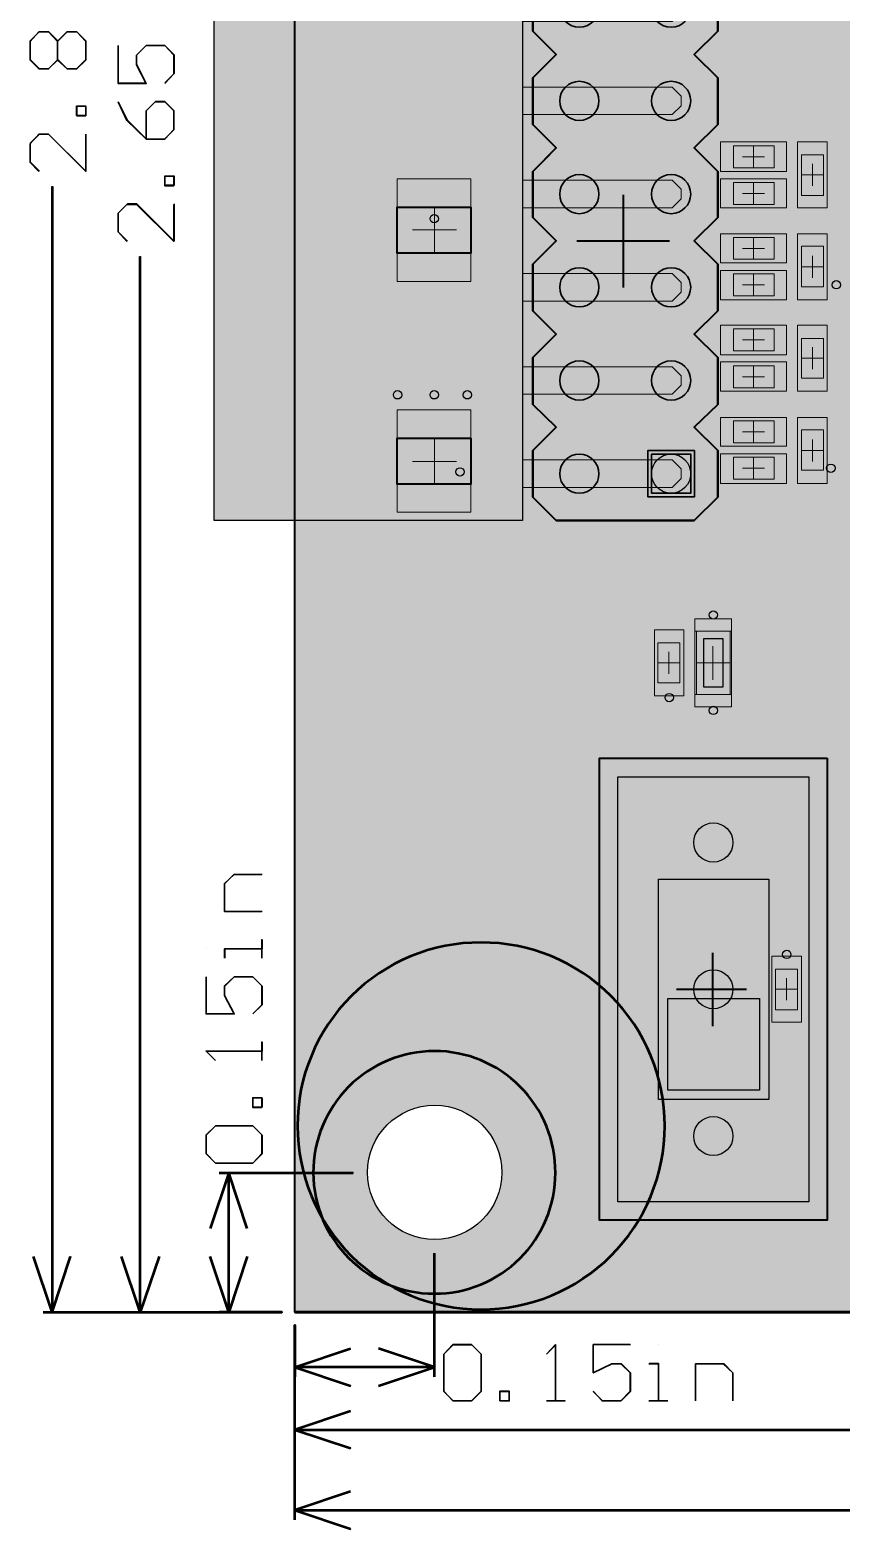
# Model space of a CAD drawing. Header units: metres. Extents: x 18 to 150, y 19 to 107.
# Drawn here: x 18.19 to 40.28, y 19.49 to 60.34 of the extents above; entities that cross this region are included whole.
import ezdxf

# ---------------------------------------------------------------- set-up
doc = ezdxf.new("R2010")
doc.units = ezdxf.units.M
for name, color, linetype, lineweight, true_color in [('ANNOTATION', 7, 'Continuous', 30, 0xffffff), ('GOLD_PAD', 7, 'Continuous', 35, 0xc99700), ('LED_BLB', 7, 'Continuous', 0, 0xf1eb9d), ('METAL', 7, 'Continuous', 0, 0xc1c6c8)]:
    doc.layers.add(name, color=color, linetype=linetype, lineweight=lineweight, true_color=true_color)
for name, color, linetype in [('CHIP', 250, 'Continuous'), ('Mechanical1', 6, 'Continuous'), ('PadHoleLayer', 156, 'Continuous'), ('PDF_Geometry', 6, 'Continuous'), ('SWITCH_BASE', 251, 'Continuous'), ('Switches', 250, 'Continuous'), ('ViaHoleLayer', 16, 'Continuous')]:
    doc.layers.add(name, color=color, linetype=linetype)
for name, color, linetype, true_color in [('LED_BLB_IN', 7, 'Continuous', 0xbabe74), ('PCB', 7, 'Continuous', 0x1d428a), ('PCB_OUTLINE', 7, 'Continuous', 0x002677)]:
    doc.layers.add(name, color=color, linetype=linetype, true_color=true_color)
doc.layers.add('LED_GREEN', color=80, linetype='Continuous', lineweight=0)

# ---------------------------------------------------------------- blocks, each defined once
blk = doc.blocks.new('*U20')
at = {"layer": 'LED_BLB_IN'}
h = blk.add_hatch(color=256, dxfattribs=at)
h.dxf.hatch_style = 1
h.paths.add_polyline_path([(-0.259, 0.662), (0.259, 0.662), (0.259, -0.662), (-0.259, -0.662)])
h = blk.add_hatch(color=256, dxfattribs=at)
h.dxf.hatch_style = 1
h.paths.add_polyline_path([(-0.259, 0.662), (0.259, 0.662), (0.259, -0.662), (-0.259, -0.662)])
at = {"layer": 'LED_GREEN', "transparency": 33554534}
h = blk.add_hatch(color=256, dxfattribs=at)
h.dxf.hatch_style = 1
h.paths.add_polyline_path([(-0.496, 0.862), (0.496, 0.862), (0.496, -0.862), (-0.496, -0.862)])
at = {"layer": 'METAL'}
h = blk.add_hatch(color=256, dxfattribs=at)
h.dxf.hatch_style = 1
h.paths.add_polyline_path([(-0.496, 1.199), (0.496, 1.199), (0.496, -1.199), (-0.496, -1.199)])
at = {"layer": 'LED_BLB_IN'}
blk.add_lwpolyline([(-0.259, 0.662), (0.259, 0.662), (0.259, -0.662), (-0.259, -0.662)], close=True, dxfattribs=at)
at = {"layer": 'LED_GREEN'}
blk.add_lwpolyline([(0.496, -0.862), (0.496, 0.861), (-0.496, 0.861), (-0.496, -0.862)], close=True, dxfattribs=at)
at = {"layer": 'METAL'}
blk.add_lwpolyline([(-0.496, 1.199), (0.496, 1.199), (0.496, -1.199), (-0.496, -1.199)], close=True, dxfattribs=at)
blk = doc.blocks.new('*U6')
at = {"layer": 'METAL', "true_color": 0x000000}
h = blk.add_hatch(color=18, dxfattribs=at)
h.dxf.hatch_style = 1
h.paths.add_polyline_path([(-1.243, -0.252), (1.257, -0.252), (1.257, -2.752), (-1.243, -2.752)])
at = {"layer": 'SWITCH_BASE', "true_color": 0x0d0d0d}
h = blk.add_hatch(color=28, dxfattribs=at)
h.dxf.hatch_style = 1
h.paths.add_polyline_path([(-2.599, 5.793), (2.599, 5.793), (2.599, -5.793), (-2.599, -5.793)])
at = {"layer": 'Switches', "true_color": 0x404040}
h = blk.add_hatch(color=250, dxfattribs=at)
h.dxf.hatch_style = 1
h.paths.add_polyline_path([(-1.493, 2.998), (1.507, 2.998), (1.507, -3.002), (-1.493, -3.002)])
at = {"layer": 'METAL'}
blk.add_lwpolyline([(1.257, -2.752), (1.257, -0.252), (-1.243, -0.252), (-1.243, -2.752)], close=True, dxfattribs=at)
at = {"layer": 'Switches'}
for points in [[(-2.599, 5.793), (2.599, 5.793), (2.599, -5.793), (-2.599, -5.793)], [(-1.493, 2.998), (1.507, 2.998), (1.507, -3.002), (-1.493, -3.002)], [(-1.243, -0.252), (1.257, -0.252), (1.257, -2.752), (-1.243, -2.752)], [(-1.243, -0.252), (1.257, -0.252), (1.257, -2.752), (-1.243, -2.752)]]:
    blk.add_lwpolyline(points, close=True, dxfattribs=at)
blk = doc.blocks.new('PMOD')
at = {"layer": 'CHIP'}
h = blk.add_hatch(color=256, dxfattribs=at)
h.dxf.hatch_style = 1
h.paths.add_polyline_path([(-4.046, 1.252), (-4.046, -13.974), (-12.446, -13.974), (-12.446, 1.252)])
at = {"layer": 'GOLD_PAD'}
h = blk.add_hatch(color=256, dxfattribs=at)
h.dxf.hatch_style = 1
h.paths.add_polyline_path([(0.634, -12.066), (-0.634, -12.066), (-0.634, -13.334), (0.634, -13.334)])
h.paths.add_polyline_path([(-0.534, -12.166), (0.534, -12.166), (0.534, -13.234), (-0.534, -13.234)], flags=16)
at = {"layer": 'METAL'}
h = blk.add_hatch(color=256, dxfattribs=at)
h.dxf.hatch_style = 1
h.paths.add_polyline_path([(0.275, 0.131), (0.275, -0.131), (0.031, -0.375), (-4.046, -0.375), (-4.046, 0.375), (0.031, 0.375)])
h = blk.add_hatch(color=256, dxfattribs=at)
h.dxf.hatch_style = 1
h.paths.add_polyline_path([(0.275, -2.409), (0.275, -2.671), (0.031, -2.915), (-4.046, -2.915), (-4.046, -2.165), (0.031, -2.165)])
h = blk.add_hatch(color=256, dxfattribs=at)
h.dxf.hatch_style = 1
h.paths.add_polyline_path([(0.275, -4.949), (0.275, -5.211), (0.031, -5.455), (-4.046, -5.455), (-4.046, -4.705), (0.031, -4.705)])
h = blk.add_hatch(color=256, dxfattribs=at)
h.dxf.hatch_style = 1
h.paths.add_polyline_path([(0.275, -7.489), (0.275, -7.751), (0.031, -7.995), (-4.046, -7.995), (-4.046, -7.245), (0.031, -7.245)])
h = blk.add_hatch(color=256, dxfattribs=at)
h.dxf.hatch_style = 1
h.paths.add_polyline_path([(0.275, -10.029), (0.275, -10.291), (0.031, -10.535), (-4.046, -10.535), (-4.046, -9.785), (0.031, -9.785)])
h = blk.add_hatch(color=256, dxfattribs=at)
h.dxf.hatch_style = 1
h.paths.add_polyline_path([(0.275, -12.569), (0.275, -12.831), (0.031, -13.075), (-4.046, -13.075), (-4.046, -12.325), (0.031, -12.325)])
at = {"layer": 'ANNOTATION'}
blk.add_lwpolyline([(-3.133, 1.243), (0.631, 1.243), (1.268, 0.625), (1.268, -0.649), (0.631, -1.285), (1.268, -1.922), (1.268, -3.196), (0.631, -3.832), (1.268, -4.469), (1.268, -5.724), (0.631, -6.361), (1.268, -6.997), (1.268, -8.271), (0.631, -8.908), (1.268, -9.545), (1.268, -10.818), (0.631, -11.436), (1.268, -12.073), (1.268, -13.346), (0.631, -13.983), (-3.133, -13.983), (-3.77, -13.346), (-3.77, -12.073), (-3.133, -11.436), (-3.77, -10.818), (-3.77, -9.545), (-3.133, -8.908), (-3.77, -8.271), (-3.77, -6.997), (-3.133, -6.361), (-3.77, -5.724), (-3.77, -4.469), (-3.133, -3.832), (-3.77, -3.196), (-3.77, -1.922), (-3.133, -1.285), (-3.77, -0.649), (-3.77, 0.625)], close=True, dxfattribs=at)
at = {"layer": 'CHIP'}
blk.add_lwpolyline([(-4.046, 1.252), (-4.046, -13.974), (-12.446, -13.974), (-12.446, 1.252), (-4.046, 1.252)], dxfattribs=at)
at = {"layer": 'GOLD_PAD'}
for points in [[(0.634, -12.066), (-0.634, -12.066), (-0.634, -13.334), (0.634, -13.334)], [(-0.534, -12.166), (0.534, -12.166), (0.534, -13.234), (-0.534, -13.234)]]:
    blk.add_lwpolyline(points, close=True, dxfattribs=at)
for centre in [(-2.5, 0), (0, 0), (-2.5, -2.54), (0, -2.54), (-2.5, -5.08), (0, -5.08), (-2.5, -7.62), (0, -7.62), (-2.5, -10.16), (0, -10.16), (-2.5, -12.7)]:
    blk.add_circle(centre, 0.534, dxfattribs=at)
at = {"layer": 'METAL'}
for points in [[(0.275, 0.131), (0.275, -0.131), (0.031, -0.375), (-4.046, -0.375), (-4.046, 0.375), (0.031, 0.375)], [(0.275, -2.409), (0.275, -2.671), (0.031, -2.915), (-4.046, -2.915), (-4.046, -2.165), (0.031, -2.165)], [(0.275, -4.949), (0.275, -5.211), (0.031, -5.455), (-4.046, -5.455), (-4.046, -4.705), (0.031, -4.705)], [(0.275, -7.489), (0.275, -7.751), (0.031, -7.995), (-4.046, -7.995), (-4.046, -7.245), (0.031, -7.245)], [(0.275, -10.029), (0.275, -10.291), (0.031, -10.535), (-4.046, -10.535), (-4.046, -9.785), (0.031, -9.785)], [(0.275, -12.569), (0.275, -12.831), (0.031, -13.075), (-4.046, -13.075), (-4.046, -12.325), (0.031, -12.325)]]:
    blk.add_lwpolyline(points, close=True, dxfattribs=at)

msp = doc.modelspace()

# ---------------------------------------------------------------- hatches: boundary and pattern name
at = {"layer": 'PCB'}
h = msp.add_hatch(color=256, dxfattribs=at)
h.dxf.hatch_style = 1
h.paths.add_polyline_path([(25.4, 96.52), (147.32, 96.52), (147.32, 25.4), (25.4, 25.4)])
edge = h.paths.add_edge_path(flags=16)
edge.add_arc((29.21, 92.71), 1.829, 0, 360)
edge = h.paths.add_edge_path(flags=16)
edge.add_arc((29.21, 29.21), 1.829, 0, 360)
edge = h.paths.add_edge_path(flags=16)
edge.add_arc((143.51, 29.21), 1.829, 0, 360)
edge = h.paths.add_edge_path(flags=16)
edge.add_arc((143.51, 92.71), 1.829, 0, 360)

# ---------------------------------------------------------------- linework, layer by layer
at = {"layer": 'Mechanical1'}
for p, q in [((25.4, 25.4), (25.4, 96.52)), ((18.191, 60.046), (18.445, 60.3)), ((18.445, 60.3), (18.698, 60.3)), ((18.698, 60.3), (18.952, 60.046)), ((18.952, 60.046), (19.206, 60.3)), ((19.206, 60.3), (19.46, 60.3)), ((19.46, 60.3), (19.714, 60.046)), ((18.191, 59.538), (18.191, 60.046)), ((18.952, 59.538), (18.952, 60.046)), ((19.714, 60.046), (19.714, 59.538)), ((20.591, 59.918), (20.591, 58.903)), ((21.098, 59.664), (21.352, 59.918)), ((21.098, 59.41), (21.098, 59.664)), ((21.352, 59.918), (21.86, 59.918)), ((21.86, 59.918), (22.114, 59.664)), ((22.114, 59.664), (22.114, 59.156)), ((18.445, 59.284), (18.191, 59.538)), ((18.698, 59.284), (18.445, 59.284)), ((18.952, 59.538), (18.698, 59.284)), ((19.206, 59.284), (18.952, 59.538)), ((19.46, 59.284), (19.206, 59.284)), ((19.714, 59.538), (19.46, 59.284)), ((21.352, 58.903), (21.098, 59.41)), ((20.591, 58.903), (21.352, 58.903)), ((22.114, 59.156), (21.86, 58.903)), ((19.46, 58.014), (19.46, 58.268)), ((19.46, 58.268), (19.714, 58.268)), ((19.714, 58.014), (19.46, 58.014)), ((19.714, 58.268), (19.714, 58.014)), ((20.591, 58.395), (20.845, 57.887)), ((21.606, 58.395), (21.352, 58.141)), ((21.352, 58.141), (21.352, 57.379)), ((21.86, 58.395), (21.606, 58.395)), ((22.114, 58.141), (21.86, 58.395)), ((22.114, 57.633), (22.114, 58.141)), ((20.845, 57.887), (21.352, 57.379)), ((21.86, 57.379), (22.114, 57.633)), ((18.445, 57.507), (18.191, 57.253)), ((18.191, 57.253), (18.191, 56.745)), ((18.698, 57.507), (18.445, 57.507)), ((19.714, 56.491), (18.698, 57.507)), ((19.714, 57.507), (19.714, 56.491)), ((21.352, 57.379), (21.86, 57.379)), ((18.191, 56.745), (18.445, 56.491)), ((18.8, 25.4), (18.8, 56.085)), ((21.86, 56.109), (21.86, 56.363)), ((21.86, 56.363), (22.114, 56.363)), ((22.114, 56.109), (21.86, 56.109)), ((22.114, 56.363), (22.114, 56.109)), ((20.845, 55.602), (20.591, 55.348)), ((21.098, 55.602), (20.845, 55.602)), ((22.114, 54.586), (21.098, 55.602)), ((22.114, 55.602), (22.114, 54.586)), ((20.591, 55.348), (20.591, 54.84)), ((20.591, 54.84), (20.845, 54.586)), ((21.2, 25.4), (21.2, 54.18)), ((23.498, 37.082), (23.752, 37.335)), ((23.752, 37.335), (24.514, 37.335)), ((23.498, 36.32), (23.498, 37.082)), ((24.514, 36.32), (23.498, 36.32)), ((24.514, 35.05), (24.514, 35.558)), ((24.514, 35.558), (24.514, 35.304)), ((24.514, 35.304), (23.498, 35.304)), ((23.498, 35.304), (23.498, 35.05)), ((22.991, 34.542), (22.991, 33.527)), ((23.498, 34.288), (23.752, 34.542)), ((23.752, 34.542), (24.26, 34.542)), ((24.26, 34.542), (24.514, 34.288)), ((23.498, 34.035), (23.498, 34.288)), ((23.752, 33.527), (23.498, 34.035)), ((24.514, 34.288), (24.514, 33.781)), ((22.991, 33.527), (23.752, 33.527)), ((24.514, 33.781), (24.26, 33.527)), ((24.514, 32.257), (24.514, 32.765)), ((24.514, 32.765), (24.514, 32.511)), ((24.514, 32.511), (22.991, 32.511)), ((22.991, 32.511), (23.245, 32.257)), ((24.26, 30.988), (24.26, 31.241)), ((24.26, 31.241), (24.514, 31.241)), ((24.514, 31.241), (24.514, 30.988)), ((24.514, 30.988), (24.26, 30.988)), ((22.991, 30.226), (23.245, 30.48)), ((23.245, 30.48), (24.26, 30.48)), ((24.26, 30.48), (24.514, 30.226)), ((22.991, 29.718), (22.991, 30.226)), ((24.514, 30.226), (24.514, 29.718)), ((23.245, 29.464), (22.991, 29.718)), ((24.26, 29.464), (23.245, 29.464)), ((24.514, 29.718), (24.26, 29.464)), ((23.092, 27.686), (23.6, 29.21)), ((23.346, 29.21), (27.002, 29.21)), ((23.6, 29.21), (24.108, 27.686)), ((23.6, 25.4), (23.6, 29.21)), ((29.21, 23.646), (29.21, 27.002)), ((18.292, 26.924), (18.8, 25.4)), ((18.8, 25.4), (19.308, 26.924)), ((20.692, 26.924), (21.2, 25.4)), ((21.2, 25.4), (21.708, 26.924)), ((23.092, 26.924), (23.6, 25.4)), ((23.6, 25.4), (24.108, 26.924)), ((18.546, 25.4), (25.044, 25.4)), ((20.946, 25.4), (25.044, 25.4)), ((23.346, 25.4), (25.044, 25.4)), ((25.4, 25.4), (147.32, 25.4)), ((25.4, 19.746), (25.4, 25.044)), ((25.4, 23.646), (25.4, 25.044)), ((25.4, 21.946), (25.4, 25.044)), ((25.4, 23.9), (26.924, 24.408)), ((27.686, 24.408), (29.21, 23.9)), ((29.464, 24.255), (29.718, 24.509)), ((29.464, 23.24), (29.464, 24.255)), ((29.718, 24.509), (30.226, 24.509)), ((30.226, 24.509), (30.48, 24.255)), ((30.48, 24.255), (30.48, 23.24)), ((32.511, 24.509), (32.257, 24.255)), ((32.511, 22.986), (32.511, 24.509)), ((34.542, 24.509), (33.527, 24.509)), ((33.527, 24.509), (33.527, 23.748)), ((25.4, 23.9), (26.924, 23.392)), ((25.4, 23.9), (29.21, 23.9)), ((27.686, 23.392), (29.21, 23.9)), ((33.527, 23.748), (34.035, 24.002)), ((34.035, 24.002), (34.288, 24.002)), ((34.288, 24.002), (34.542, 23.748)), ((34.542, 23.748), (34.542, 23.24)), ((35.304, 24.002), (35.05, 24.002)), ((35.304, 22.986), (35.304, 24.002)), ((36.32, 22.986), (36.32, 24.002)), ((36.32, 24.002), (37.082, 24.002)), ((37.082, 24.002), (37.335, 23.748)), ((37.335, 23.748), (37.335, 22.986)), ((29.718, 22.986), (29.464, 23.24)), ((30.226, 22.986), (29.718, 22.986)), ((30.48, 23.24), (30.226, 22.986)), ((30.988, 22.986), (30.988, 23.24)), ((30.988, 23.24), (31.241, 23.24)), ((31.241, 22.986), (30.988, 22.986)), ((31.241, 23.24), (31.241, 22.986)), ((32.257, 22.986), (32.765, 22.986)), ((32.765, 22.986), (32.511, 22.986)), ((33.781, 22.986), (33.527, 23.24)), ((34.288, 22.986), (33.781, 22.986)), ((34.542, 23.24), (34.288, 22.986)), ((35.05, 22.986), (35.558, 22.986)), ((35.558, 22.986), (35.304, 22.986)), ((25.4, 22.2), (26.924, 22.708)), ((25.4, 22.2), (26.924, 21.692)), ((25.4, 22.2), (79.58, 22.2)), ((25.4, 20), (26.924, 20.508)), ((25.4, 20), (26.924, 19.492)), ((25.4, 20), (81.485, 20))]:
    msp.add_line(p, q, dxfattribs=at)
at = {"layer": 'PadHoleLayer'}
for centre, radius in [((33.15, 58.41), 0.534), ((35.65, 58.41), 0.534), ((33.15, 55.87), 0.534), ((35.65, 55.87), 0.534), ((33.15, 53.33), 0.534), ((35.65, 53.33), 0.534), ((33.15, 50.79), 0.534), ((35.65, 50.79), 0.534), ((33.15, 48.25), 0.534), ((35.65, 48.25), 0.534), ((36.8, 38.2), 0.534), ((36.8, 34.2), 0.533), ((29.21, 29.21), 1.829), ((36.8, 30.2), 0.533)]:
    msp.add_circle(centre, radius, dxfattribs=at)
at = {"layer": 'PCB'}
msp.add_circle((29.21, 29.21), 1.829, dxfattribs=at)
at = {"layer": 'PCB_OUTLINE'}
msp.add_lwpolyline([(25.4, 96.52), (147.32, 96.52), (147.32, 25.4), (25.4, 25.4)], close=True, dxfattribs=at)
msp.add_circle((29.21, 29.21), 1.829, dxfattribs=at)
at = {"layer": 'PDF_Geometry', "lineweight": 40}
for points in [[(147.32, 96.492), (147.32, 25.4), (25.4, 25.4), (25.4, 96.492)], [(30.194, 55.515), (30.194, 54.26), (28.19, 54.26), (28.19, 55.515)], [(31.88, 50.14), (32.517, 49.522), (31.88, 50.14), (31.88, 51.413), (32.517, 52.05), (31.88, 51.413)], [(36.918, 50.14), (36.281, 49.522), (36.918, 50.14), (36.918, 51.413), (36.281, 52.05), (36.918, 51.413)], [(31.88, 47.612), (32.517, 46.975), (33.771, 46.975), (32.517, 46.975), (31.88, 47.612), (31.88, 48.885), (32.517, 49.522), (31.88, 48.885)], [(30.194, 49.222), (30.194, 47.967), (28.19, 47.967), (28.19, 49.222)], [(39.896, 40.495), (39.896, 27.91), (33.697, 27.91), (33.697, 40.495)], [(39.896, 40.495), (39.896, 27.91), (33.697, 27.91), (33.697, 40.495)]]:
    msp.add_lwpolyline(points, close=True, dxfattribs=at)
for points in [[(31.88, 61.583), (31.88, 60.309), (32.517, 59.673), (31.88, 59.036), (31.88, 57.762), (32.517, 57.126), (31.88, 56.489), (31.88, 55.234), (32.517, 54.597), (31.88, 53.96), (31.88, 52.687), (32.517, 52.05), (31.88, 52.687), (31.88, 53.96), (32.517, 54.597), (31.88, 55.234), (31.88, 56.489), (32.198, 56.807), (32.517, 57.126), (31.88, 57.762), (31.88, 59.036), (32.517, 59.673), (31.88, 60.309), (31.88, 61.583)], [(36.918, 61.583), (36.918, 60.309), (36.281, 59.673), (36.918, 59.036), (36.918, 57.762), (36.281, 57.126), (36.918, 56.489), (36.918, 55.234), (36.281, 54.597), (36.918, 53.96), (36.918, 52.687), (36.281, 52.05), (36.918, 52.687), (36.918, 53.96), (36.281, 54.597), (36.918, 55.234), (36.918, 56.489), (36.281, 57.126), (36.918, 57.762), (36.918, 59.036), (36.281, 59.673), (36.918, 60.309), (36.918, 61.583)], [(34.352, 53.324), (34.352, 55.852)], [(33.079, 54.597), (35.607, 54.597)], [(33.771, 46.975), (36.281, 46.975), (36.918, 47.612), (36.918, 48.885), (36.281, 49.522), (36.918, 48.885), (36.918, 47.612), (36.281, 46.975), (33.547, 46.975)], [(36.787, 33.191), (36.787, 35.195)], [(35.794, 34.202), (37.704, 34.202)]]:
    msp.add_lwpolyline(points, dxfattribs=at)
at = {"layer": 'PDF_Geometry', "lineweight": 30}
for points in [[(18.433, 59.279), (18.19, 59.523), (18.19, 60.028), (18.433, 60.291), (18.695, 60.291), (18.939, 60.028), (19.201, 60.291), (19.463, 60.291), (19.707, 60.028), (19.707, 59.523), (19.463, 59.279), (19.201, 59.279), (18.939, 59.523), (18.695, 59.279)], [(19.707, 58.006), (19.463, 58.006), (19.463, 58.268), (19.707, 58.268)], [(22.104, 56.095), (21.86, 56.095), (21.86, 56.358), (22.104, 56.358)], [(24.501, 30.981), (24.258, 30.981), (24.258, 31.243), (24.501, 31.243)], [(23.246, 29.464), (22.984, 29.726), (22.984, 30.232), (23.246, 30.475), (24.258, 30.475), (24.501, 30.232), (24.501, 29.726), (24.258, 29.464)], [(29.464, 24.258), (29.707, 24.52), (30.213, 24.52), (30.475, 24.258), (30.475, 23.246), (30.213, 22.984), (29.707, 22.984), (29.464, 23.246)], [(30.981, 22.984), (30.981, 23.246), (31.243, 23.246), (31.243, 22.984)]]:
    msp.add_lwpolyline(points, close=True, dxfattribs=at)
for points in [[(18.939, 59.523), (18.939, 60.028)], [(20.587, 59.916), (20.587, 58.886), (21.355, 58.886), (21.093, 59.392), (21.093, 59.654), (21.355, 59.916), (21.86, 59.916), (22.104, 59.654), (22.104, 59.148), (21.86, 58.886)], [(20.587, 58.38), (20.83, 57.875), (21.355, 57.369), (21.86, 57.369), (22.104, 57.631), (22.104, 58.137), (21.86, 58.38), (21.598, 58.38), (21.355, 58.137), (21.355, 57.369)], [(19.707, 57.5), (19.707, 56.489), (18.695, 57.5), (18.433, 57.5), (18.19, 57.238), (18.19, 56.732), (18.433, 56.489)], [(22.104, 55.59), (22.104, 54.578), (21.093, 55.59), (20.83, 55.59), (20.587, 55.346), (20.587, 54.841), (20.83, 54.578)], [(24.501, 36.319), (23.49, 36.319), (23.49, 37.086), (23.752, 37.33), (24.501, 37.33)], [(24.501, 35.045), (24.501, 35.551), (24.501, 35.307), (23.49, 35.307), (23.49, 35.045)], [(22.984, 35.307), (22.984, 35.307)], [(22.984, 34.539), (22.984, 33.528), (23.752, 33.528), (23.49, 34.034), (23.49, 34.296), (23.752, 34.539), (24.258, 34.539), (24.501, 34.296), (24.501, 33.772), (24.258, 33.528)], [(24.501, 32.255), (24.501, 32.76), (24.501, 32.517), (22.984, 32.517), (23.246, 32.255)], [(22.984, 32.517), (22.984, 32.517)], [(32.254, 22.984), (32.76, 22.984), (32.498, 22.984), (32.498, 24.52), (32.254, 24.258)], [(32.498, 24.52), (32.498, 24.52)], [(34.539, 24.52), (33.528, 24.52), (33.528, 23.752), (34.034, 23.995), (34.277, 23.995), (34.539, 23.752), (34.539, 23.246), (34.277, 22.984), (33.771, 22.984), (33.528, 23.246)], [(35.307, 24.52), (35.307, 24.52)], [(35.045, 22.984), (35.551, 22.984), (35.307, 22.984), (35.307, 23.995), (35.045, 23.995)], [(36.318, 22.984), (36.318, 23.995), (37.068, 23.995), (37.33, 23.752), (37.33, 22.984)]]:
    msp.add_lwpolyline(points, dxfattribs=at)
at = {"layer": 'PDF_Geometry', "lineweight": 20}
for points in [[(38.791, 57.294), (38.791, 56.489), (36.993, 56.489), (36.993, 57.294)], [(39.09, 57.294), (39.09, 55.496), (39.896, 55.496), (39.896, 57.294)], [(38.453, 57.182), (37.349, 57.182), (37.349, 56.582), (38.453, 56.582)], [(39.203, 56.938), (39.203, 55.833), (39.802, 55.833), (39.802, 56.938)], [(30.194, 56.283), (30.194, 53.492), (28.19, 53.492), (28.19, 56.283)], [(38.791, 56.283), (38.791, 55.496), (36.993, 55.496), (36.993, 56.283)], [(38.453, 56.189), (37.349, 56.189), (37.349, 55.59), (38.453, 55.59)], [(38.791, 54.784), (38.791, 53.998), (36.993, 53.998), (36.993, 54.784)], [(39.09, 54.784), (39.09, 52.987), (39.896, 52.987), (39.896, 54.784)], [(38.453, 54.691), (37.349, 54.691), (37.349, 54.092), (38.453, 54.092)], [(39.203, 54.447), (39.203, 53.342), (39.802, 53.342), (39.802, 54.447)], [(38.791, 53.792), (38.791, 52.987), (36.993, 52.987), (36.993, 53.792)], [(38.453, 53.698), (37.349, 53.698), (37.349, 53.099), (38.453, 53.099)], [(38.791, 52.294), (38.791, 51.488), (36.993, 51.488), (36.993, 52.294)], [(39.09, 52.294), (39.09, 50.496), (39.896, 50.496), (39.896, 52.294)], [(38.453, 52.2), (37.349, 52.2), (37.349, 51.601), (38.453, 51.601)], [(39.203, 51.938), (39.203, 50.852), (39.802, 50.852), (39.802, 51.938)], [(38.791, 51.301), (38.791, 50.496), (36.993, 50.496), (36.993, 51.301)], [(38.453, 51.189), (37.349, 51.189), (37.349, 50.589), (38.453, 50.589)], [(30.194, 49.99), (30.194, 47.2), (28.19, 47.2), (28.19, 49.99)], [(38.791, 49.784), (38.791, 48.998), (36.993, 48.998), (36.993, 49.784)], [(38.453, 49.69), (37.349, 49.69), (37.349, 49.091), (38.453, 49.091)], [(39.09, 49.784), (39.09, 47.986), (39.896, 47.986), (39.896, 49.784)], [(39.203, 49.447), (39.203, 48.342), (39.802, 48.342), (39.802, 49.447)], [(38.791, 48.791), (38.791, 47.986), (36.993, 47.986), (36.993, 48.791)], [(38.453, 48.698), (37.349, 48.698), (37.349, 48.099), (38.453, 48.099)], [(37.292, 44.297), (37.292, 41.9), (36.3, 41.9), (36.3, 44.297)], [(35.195, 43.997), (35.195, 42.199), (36, 42.199), (36, 43.997)], [(37.255, 43.96), (37.255, 42.237), (36.337, 42.237), (36.337, 43.96)], [(35.288, 43.641), (35.288, 42.555), (35.888, 42.555), (35.888, 43.641)], [(39.203, 35.101), (39.203, 33.303), (38.397, 33.303), (38.397, 35.101)], [(39.09, 34.745), (39.09, 33.64), (38.491, 33.64), (38.491, 34.745)]]:
    msp.add_lwpolyline(points, close=True, dxfattribs=at)
for points in [[(37.592, 56.882), (38.191, 56.882)], [(37.892, 56.582), (37.892, 57.182)], [(39.203, 56.395), (39.802, 56.395)], [(39.502, 56.095), (39.502, 56.695)], [(37.892, 55.59), (37.892, 56.189)], [(37.592, 55.889), (38.191, 55.889)], [(29.202, 54.26), (29.202, 55.515)], [(28.603, 54.897), (29.801, 54.897)], [(37.592, 54.391), (38.191, 54.391)], [(37.892, 54.092), (37.892, 54.691)], [(39.502, 53.586), (39.502, 54.185)], [(37.892, 53.099), (37.892, 53.698)], [(39.203, 53.886), (39.802, 53.886)], [(37.592, 53.399), (38.191, 53.399)], [(37.592, 51.9), (38.191, 51.9)], [(37.892, 51.601), (37.892, 52.2)], [(39.502, 51.095), (39.502, 51.694)], [(37.892, 50.589), (37.892, 51.189)], [(39.203, 51.395), (39.802, 51.395)], [(37.592, 50.889), (38.191, 50.889)], [(37.892, 49.091), (37.892, 49.69)], [(29.202, 47.967), (29.202, 49.222)], [(37.592, 49.391), (38.191, 49.391)], [(39.502, 48.585), (39.502, 49.185)], [(37.892, 48.099), (37.892, 48.698)], [(39.203, 48.885), (39.802, 48.885)], [(28.603, 48.585), (29.801, 48.585)], [(37.592, 48.398), (38.191, 48.398)], [(35.588, 42.798), (35.588, 43.398)], [(36.787, 42.63), (36.787, 43.548)], [(35.288, 43.098), (35.888, 43.098)], [(36.337, 43.098), (37.255, 43.098)], [(38.791, 33.903), (38.791, 34.502)], [(38.491, 34.202), (39.09, 34.202)]]:
    msp.add_lwpolyline(points, dxfattribs=at)
at = {"layer": 'PDF_Geometry', "lineweight": 50}
for points in [[(18.789, 56.077), (18.789, 25.4), (19.295, 26.917)], [(21.186, 25.4), (21.186, 54.166)], [(35.476, 30.475), (35.476, 30.475)], [(35.476, 30.475), (35.476, 30.475)], [(24.108, 27.685), (23.602, 29.202), (23.096, 27.685)], [(23.34, 29.202), (26.992, 29.202)], [(23.602, 25.4), (23.602, 29.202)], [(32.498, 29.202), (32.498, 29.202)], [(32.498, 29.202), (32.498, 29.202)], [(29.202, 23.64), (29.202, 27.011)], [(18.789, 25.4), (18.283, 26.917)], [(21.711, 26.917), (21.186, 25.4), (20.681, 26.917)], [(24.108, 26.917), (23.602, 25.4), (23.096, 26.917)], [(18.546, 25.4), (25.044, 25.4), (23.34, 25.4)], [(20.943, 25.4), (25.044, 25.4)], [(25.4, 19.744), (25.4, 25.044), (25.4, 23.64)], [(25.4, 21.954), (25.4, 25.044)], [(25.4, 23.902), (26.917, 24.407)], [(27.685, 23.396), (29.202, 23.902), (27.685, 24.407)], [(29.202, 23.902), (25.4, 23.902), (26.917, 23.396)], [(26.917, 22.703), (25.4, 22.198), (26.917, 21.692)], [(25.4, 22.198), (79.58, 22.198)], [(26.917, 20.512), (25.4, 20.006), (26.917, 19.501)], [(25.4, 20.006), (81.472, 20.006)]]:
    msp.add_lwpolyline(points, dxfattribs=at)
for points in [[(30.475, 35.476, 0.41573), (25.475, 30.475, 0.414327), (30.475, 25.475, 0.414327), (35.476, 30.475, 0.41573)], [(29.202, 32.517, 0.4143), (25.906, 29.202, 0.413352), (29.202, 25.906, 0.415485), (32.498, 29.202, 0.416428)]]:
    msp.add_lwpolyline(points, format="xyb", close=True, dxfattribs=at)
at = {"layer": 'PDF_Geometry', "lineweight": 60}
msp.add_lwpolyline([(25.4, 25.4), (134.622, 25.4)], dxfattribs=at)
at = {"layer": 'ViaHoleLayer'}
for centre in [(29.2, 55.2), (40.15, 53.4), (28.2, 50.4), (29.2, 50.4), (30.1, 50.4), (29.9, 48.3), (40, 48.4), (36.8, 44.4), (35.6, 42.15), (36.8, 41.8), (38.8, 35.15)]:
    msp.add_circle(centre, 0.114, dxfattribs=at)

# ---------------------------------------------------------------- block references
at = {"layer": 'LED_BLB'}
msp.add_blockref('*U20', (36.796, 43.098), dxfattribs=at)
at = {"layer": 'METAL'}
msp.add_blockref('PMOD', (35.65, 60.95), dxfattribs=at)
at = {"layer": 'Switches'}
msp.add_blockref('*U6', (36.8, 34.2), dxfattribs=at)

doc.saveas('drawing.dxf')
